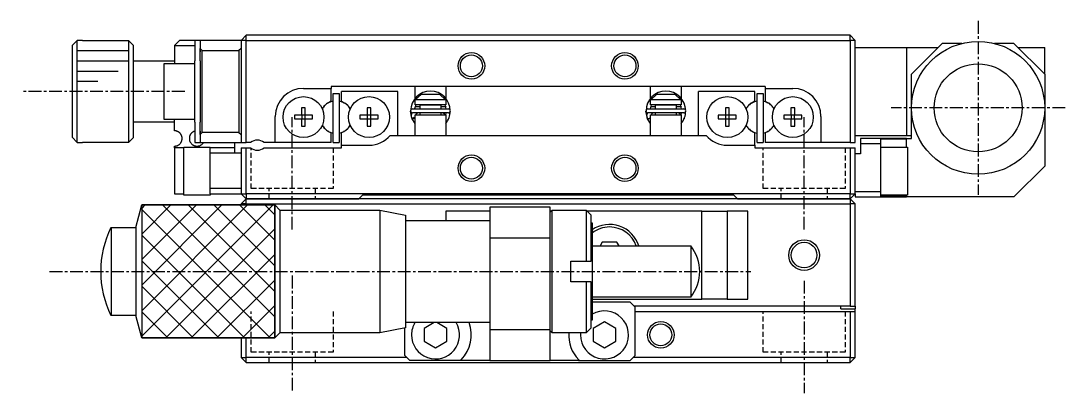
# Model space of a CAD drawing. Extents: x 10 to 454, y 10 to 251.
# Drawn here: x 272.2 to 374.2, y 25.9 to 62.3 of the extents above; entities that cross this region are included whole.
import ezdxf

# ---------------------------------------------------------------- set-up
doc = ezdxf.new("R2010")
doc.units = 0
doc.linetypes.add('CENTER', pattern=[2, 1.25, -0.25, 0.25, -0.25])
doc.linetypes.add('DASHED', pattern=[0.75, 0.5, -0.25])
doc.layers.get('0').update_dxf_attribs({"linetype": 'CONTINUOUS'})
doc.layers.add('CENTER', color=1, linetype='CENTER')

msp = doc.modelspace()

# ---------------------------------------------------------------- linework, layer by layer
at = {"color": 7, "linetype": 'CONTINUOUS'}
for p, q in [((277.69, 60.35), (277.19, 59.85)), ((278.19, 60.35), (277.69, 60.35)), ((277.69, 50.38), (277.69, 60.35)), ((278.19, 60.36), (278.19, 60.35)), ((278.19, 60.36), (282.69, 60.36)), ((282.69, 60.36), (282.69, 50.36)), ((282.69, 60.36), (283.19, 59.86)), ((287.19, 59.86), (287.69, 60.36)), ((289.19, 60.36), (287.69, 60.36)), ((289.69, 60.36), (289.19, 60.36)), ((289.19, 60.36), (289.19, 58.36)), ((293.69, 60.36), (289.69, 60.36)), ((289.69, 60.36), (289.69, 59.56)), ((293.69, 60.36), (294.19, 60.86)), ((294.19, 60.36), (293.69, 60.36)), ((293.69, 60.36), (293.69, 50.36)), ((294.19, 60.36), (294.19, 60.86)), ((353.19, 60.86), (294.19, 60.86)), ((294.19, 60.36), (353.19, 60.36)), ((294.19, 50.36), (294.19, 60.36)), ((353.19, 60.36), (353.19, 60.86)), ((353.69, 60.36), (353.19, 60.86)), ((353.19, 60.36), (353.19, 50.36)), ((353.69, 60.36), (353.19, 60.36)), ((353.69, 50.36), (353.69, 60.36)), ((277.19, 59.85), (277.19, 50.88)), ((283.19, 50.86), (283.19, 59.86)), ((287.19, 59.86), (289.19, 59.86)), ((287.19, 59.86), (287.19, 58.11)), ((289.89, 59.36), (289.69, 59.56)), ((289.69, 59.56), (289.69, 59.24)), ((289.69, 59.24), (289.69, 59.56)), ((289.69, 58.36), (289.69, 59.24)), ((289.89, 59.36), (293.49, 59.36)), ((289.89, 51.36), (289.89, 59.36)), ((293.69, 59.56), (293.49, 59.36)), ((293.49, 59.36), (293.49, 51.36)), ((353.69, 59.66), (358.69, 59.66)), ((358.69, 59.66), (358.69, 51.06)), ((358.69, 59.66), (361.79, 59.66)), ((359.19, 57.06), (362.19, 60.06)), ((364.09, 60.06), (362.19, 60.06)), ((369.19, 60.06), (367.29, 60.06)), ((369.19, 60.06), (372.19, 57.06)), ((369.59, 59.66), (372.19, 59.66)), ((372.19, 57.06), (372.19, 59.66)), ((283.19, 58.36), (287.19, 58.36)), ((289.19, 52.36), (289.19, 58.36)), ((289.69, 58.36), (289.69, 52.36)), ((286.19, 52.61), (286.19, 58.11)), ((286.19, 58.11), (289.19, 58.11)), ((359.19, 53.76), (359.19, 57.06)), ((372.19, 57.06), (372.19, 53.76)), ((299.79, 55.66), (302.49, 55.66)), ((302.49, 55.86), (302.49, 55.66)), ((344.89, 55.86), (302.49, 55.86)), ((302.49, 54.41), (302.49, 55.66)), ((302.69, 55.16), (303.29, 55.16)), ((302.69, 50.36), (302.69, 55.16)), ((303.29, 55.16), (303.29, 50.36)), ((308.99, 55.36), (303.49, 55.36)), ((303.49, 54.41), (303.49, 55.36)), ((308.99, 51.06), (308.99, 55.36)), ((310.69, 54.7), (310.69, 55.86)), ((313.69, 55.86), (313.69, 54.7)), ((333.69, 54.7), (333.69, 55.86)), ((336.69, 55.86), (336.69, 54.7)), ((343.89, 55.36), (338.39, 55.36)), ((338.39, 51.06), (338.39, 55.36)), ((343.89, 54.41), (343.89, 55.36)), ((344.09, 55.16), (344.69, 55.16)), ((344.09, 50.36), (344.09, 55.16)), ((344.69, 55.16), (344.69, 50.36)), ((344.89, 55.86), (344.89, 55.66)), ((344.89, 55.66), (347.59, 55.66)), ((344.89, 55.66), (344.89, 54.41)), ((302.49, 54.41), (302.23, 54.26)), ((303.49, 54.41), (303.75, 54.26)), ((310.75, 54.06), (310.64, 53.66)), ((310.69, 54.7), (310.69, 54.7)), ((310.69, 54.06), (310.69, 54.56)), ((310.69, 54.56), (310.74, 54.56)), ((313.69, 54.06), (310.69, 54.06)), ((311.19, 54.06), (310.69, 54.06)), ((311.27, 55.06), (310.74, 54.56)), ((310.74, 54.56), (313.63, 54.56)), ((313.19, 54.06), (311.19, 54.06)), ((311.19, 53.66), (311.19, 54.06)), ((311.19, 54.06), (313.19, 54.06)), ((313.1, 55.06), (311.27, 55.06)), ((313.63, 54.56), (313.1, 55.06)), ((313.11, 55.06), (313.1, 55.06)), ((313.69, 54.06), (313.19, 54.06)), ((313.19, 54.06), (313.19, 53.66)), ((313.73, 53.66), (313.62, 54.06)), ((313.63, 54.56), (313.69, 54.56)), ((313.69, 54.56), (313.69, 54.06)), ((333.75, 54.06), (333.64, 53.66)), ((333.69, 54.7), (333.69, 54.7)), ((333.69, 54.06), (333.69, 54.56)), ((333.69, 54.56), (333.74, 54.56)), ((334.19, 54.06), (333.69, 54.06)), ((336.69, 54.06), (333.69, 54.06)), ((334.27, 55.06), (333.74, 54.56)), ((333.74, 54.56), (336.63, 54.56)), ((336.19, 54.06), (334.19, 54.06)), ((334.19, 53.66), (334.19, 54.06)), ((334.19, 54.06), (336.19, 54.06)), ((336.1, 55.06), (334.27, 55.06)), ((336.63, 54.56), (336.1, 55.06)), ((336.11, 55.06), (336.1, 55.06)), ((336.69, 54.06), (336.19, 54.06)), ((336.19, 54.06), (336.19, 53.66)), ((336.73, 53.66), (336.62, 54.06)), ((336.63, 54.56), (336.69, 54.56)), ((336.69, 54.56), (336.69, 54.06)), ((343.89, 54.41), (343.63, 54.26)), ((344.89, 54.41), (345.15, 54.26)), ((298.9, 53.04), (298.9, 52.68)), ((299.61, 53.04), (298.9, 53.04)), ((299.97, 53.75), (299.61, 53.75)), ((299.61, 53.75), (299.61, 53.04)), ((299.62, 53.03), (299.61, 53.04)), ((299.96, 53.03), (299.97, 53.04)), ((299.97, 53.04), (299.97, 53.75)), ((300.67, 53.04), (299.97, 53.04)), ((300.67, 52.68), (300.67, 53.04)), ((305.3, 53.04), (305.3, 52.68)), ((306.01, 53.04), (305.3, 53.04)), ((306.37, 53.75), (306.01, 53.75)), ((306.01, 53.75), (306.01, 53.04)), ((306.02, 53.03), (306.01, 53.04)), ((306.36, 53.03), (306.37, 53.04)), ((306.37, 53.04), (306.37, 53.75)), ((307.07, 53.04), (306.37, 53.04)), ((307.07, 52.68), (307.07, 53.04)), ((310.38, 52.75), (310.24, 53.44)), ((310.34, 53.03), (310.35, 53.07)), ((310.35, 53.1), (310.36, 53.13)), ((310.35, 53.07), (310.35, 53.1)), ((310.36, 53.13), (310.37, 53.17)), ((310.37, 53.17), (310.38, 53.2)), ((310.38, 53.2), (310.39, 53.23)), ((310.39, 53.23), (310.41, 53.26)), ((310.41, 53.26), (310.41, 53.27)), ((310.44, 53.66), (313.94, 53.66)), ((313.94, 53.27), (310.44, 53.27)), ((310.69, 53.87), (310.69, 53.87)), ((310.69, 53.87), (310.69, 53.87)), ((310.69, 53.88), (310.69, 53.88)), ((310.69, 53.88), (310.69, 53.88)), ((310.69, 53.86), (310.69, 53.87)), ((311.19, 53.86), (310.69, 53.86)), ((310.69, 51.06), (310.69, 53.06)), ((310.69, 53.06), (313.69, 53.06)), ((310.76, 53.1), (310.75, 53.08)), ((310.75, 53.08), (310.75, 53.07)), ((310.75, 53.07), (310.75, 53.06)), ((310.77, 53.11), (310.76, 53.1)), ((310.78, 53.13), (310.77, 53.12)), ((310.77, 53.12), (310.77, 53.11)), ((310.79, 53.15), (310.78, 53.13)), ((310.8, 53.16), (310.79, 53.15)), ((310.81, 53.17), (310.8, 53.16)), ((310.82, 53.18), (310.81, 53.17)), ((310.83, 53.19), (310.82, 53.18)), ((310.84, 53.2), (310.83, 53.19)), ((310.86, 53.21), (310.84, 53.2)), ((310.87, 53.22), (310.86, 53.21)), ((310.88, 53.23), (310.87, 53.22)), ((310.89, 53.23), (310.88, 53.23)), ((310.91, 53.24), (310.89, 53.23)), ((310.92, 53.25), (310.91, 53.24)), ((310.93, 53.25), (310.92, 53.25)), ((310.95, 53.26), (310.93, 53.25)), ((310.96, 53.26), (310.95, 53.26)), ((310.98, 53.26), (310.96, 53.26)), ((310.99, 53.27), (310.98, 53.26)), ((311.01, 53.27), (310.99, 53.27)), ((311.02, 53.27), (311.01, 53.27)), ((311.04, 53.27), (311.02, 53.27)), ((311.19, 53.06), (311.19, 53.27)), ((313.69, 53.86), (313.19, 53.86)), ((313.19, 53.27), (313.19, 53.06)), ((313.34, 53.27), (313.33, 53.27)), ((313.36, 53.27), (313.34, 53.27)), ((313.37, 53.27), (313.36, 53.27)), ((313.39, 53.26), (313.37, 53.27)), ((313.4, 53.26), (313.39, 53.26)), ((313.41, 53.26), (313.4, 53.26)), ((313.43, 53.25), (313.41, 53.26)), ((313.44, 53.25), (313.43, 53.25)), ((313.46, 53.24), (313.44, 53.25)), ((313.47, 53.24), (313.46, 53.24)), ((313.48, 53.23), (313.47, 53.24)), ((313.5, 53.22), (313.48, 53.23)), ((313.51, 53.21), (313.5, 53.22)), ((313.52, 53.21), (313.51, 53.21)), ((313.53, 53.2), (313.52, 53.21)), ((313.55, 53.19), (313.53, 53.2)), ((313.56, 53.18), (313.55, 53.19)), ((313.57, 53.16), (313.56, 53.18)), ((313.58, 53.15), (313.57, 53.16)), ((313.58, 53.14), (313.58, 53.15)), ((313.59, 53.13), (313.58, 53.14)), ((313.6, 53.11), (313.59, 53.13)), ((313.61, 53.1), (313.6, 53.11)), ((313.61, 53.09), (313.61, 53.1)), ((313.62, 53.07), (313.61, 53.09)), ((313.62, 53.06), (313.62, 53.07)), ((313.69, 53.87), (313.69, 53.87)), ((313.69, 53.87), (313.69, 53.87)), ((313.69, 53.87), (313.69, 53.87)), ((313.69, 53.88), (313.69, 53.88)), ((313.69, 53.88), (313.69, 53.88)), ((313.69, 53.88), (313.69, 53.87)), ((313.69, 53.87), (313.69, 53.87)), ((313.69, 53.87), (313.69, 53.87)), ((313.69, 53.87), (313.69, 53.86)), ((313.69, 53.06), (313.73, 53.27)), ((313.69, 53.06), (313.69, 51.06)), ((313.69, 53.05), (313.69, 53.06)), ((333.38, 52.75), (333.24, 53.44)), ((333.34, 53.03), (333.35, 53.07)), ((333.35, 53.1), (333.36, 53.13)), ((333.35, 53.07), (333.35, 53.1)), ((333.36, 53.13), (333.37, 53.17)), ((333.37, 53.17), (333.38, 53.2)), ((333.38, 53.2), (333.39, 53.23)), ((333.39, 53.23), (333.41, 53.26)), ((333.41, 53.26), (333.41, 53.27)), ((333.44, 53.66), (336.94, 53.66)), ((336.94, 53.27), (333.44, 53.27)), ((333.69, 53.87), (333.69, 53.87)), ((333.69, 53.87), (333.69, 53.87)), ((333.69, 53.88), (333.69, 53.88)), ((333.69, 53.88), (333.69, 53.88)), ((333.69, 53.86), (333.69, 53.87)), ((334.19, 53.86), (333.69, 53.86)), ((333.69, 51.06), (333.69, 53.06)), ((333.69, 53.06), (336.69, 53.06)), ((333.76, 53.1), (333.75, 53.08)), ((333.75, 53.08), (333.75, 53.07)), ((333.75, 53.07), (333.75, 53.06)), ((333.77, 53.11), (333.76, 53.1)), ((333.78, 53.13), (333.77, 53.12)), ((333.77, 53.12), (333.77, 53.11)), ((333.79, 53.15), (333.78, 53.13)), ((333.8, 53.16), (333.79, 53.15)), ((333.81, 53.17), (333.8, 53.16)), ((333.82, 53.18), (333.81, 53.17)), ((333.83, 53.19), (333.82, 53.18)), ((333.84, 53.2), (333.83, 53.19)), ((333.86, 53.21), (333.84, 53.2)), ((333.87, 53.22), (333.86, 53.21)), ((333.88, 53.23), (333.87, 53.22)), ((333.89, 53.23), (333.88, 53.23)), ((333.91, 53.24), (333.89, 53.23)), ((333.92, 53.25), (333.91, 53.24)), ((333.93, 53.25), (333.92, 53.25)), ((333.95, 53.26), (333.93, 53.25)), ((333.96, 53.26), (333.95, 53.26)), ((333.98, 53.26), (333.96, 53.26)), ((333.99, 53.27), (333.98, 53.26)), ((334.01, 53.27), (333.99, 53.27)), ((334.02, 53.27), (334.01, 53.27)), ((334.04, 53.27), (334.02, 53.27)), ((334.19, 53.06), (334.19, 53.27)), ((336.69, 53.86), (336.19, 53.86)), ((336.19, 53.27), (336.19, 53.06)), ((336.34, 53.27), (336.33, 53.27)), ((336.36, 53.27), (336.34, 53.27)), ((336.37, 53.27), (336.36, 53.27)), ((336.39, 53.26), (336.37, 53.27)), ((336.4, 53.26), (336.39, 53.26)), ((336.41, 53.26), (336.4, 53.26)), ((336.43, 53.25), (336.41, 53.26)), ((336.44, 53.25), (336.43, 53.25)), ((336.46, 53.24), (336.44, 53.25)), ((336.47, 53.24), (336.46, 53.24)), ((336.48, 53.23), (336.47, 53.24)), ((336.5, 53.22), (336.48, 53.23)), ((336.51, 53.21), (336.5, 53.22)), ((336.52, 53.21), (336.51, 53.21)), ((336.53, 53.2), (336.52, 53.21)), ((336.55, 53.19), (336.53, 53.2)), ((336.56, 53.18), (336.55, 53.19)), ((336.57, 53.16), (336.56, 53.18)), ((336.58, 53.15), (336.57, 53.16)), ((336.58, 53.14), (336.58, 53.15)), ((336.59, 53.13), (336.58, 53.14)), ((336.6, 53.11), (336.59, 53.13)), ((336.61, 53.1), (336.6, 53.11)), ((336.61, 53.09), (336.61, 53.1)), ((336.62, 53.07), (336.61, 53.09)), ((336.62, 53.06), (336.62, 53.07)), ((336.69, 53.87), (336.69, 53.87)), ((336.69, 53.87), (336.69, 53.87)), ((336.69, 53.87), (336.69, 53.87)), ((336.69, 53.88), (336.69, 53.88)), ((336.69, 53.88), (336.69, 53.88)), ((336.69, 53.88), (336.69, 53.87)), ((336.69, 53.87), (336.69, 53.87)), ((336.69, 53.87), (336.69, 53.87)), ((336.69, 53.87), (336.69, 53.86)), ((336.69, 53.06), (336.73, 53.27)), ((336.69, 53.06), (336.69, 51.06)), ((336.69, 53.05), (336.69, 53.06)), ((340.3, 53.04), (340.3, 52.68)), ((341.01, 53.04), (340.3, 53.04)), ((341.37, 53.75), (341.01, 53.75)), ((341.01, 53.75), (341.01, 53.04)), ((341.02, 53.03), (341.01, 53.04)), ((341.36, 53.03), (341.37, 53.04)), ((341.37, 53.04), (341.37, 53.75)), ((342.07, 53.04), (341.37, 53.04)), ((342.07, 52.68), (342.07, 53.04)), ((346.7, 53.04), (346.7, 52.68)), ((347.41, 53.04), (346.7, 53.04)), ((347.77, 53.75), (347.41, 53.75)), ((347.41, 53.75), (347.41, 53.04)), ((347.42, 53.03), (347.41, 53.04)), ((347.76, 53.03), (347.77, 53.04)), ((347.77, 53.04), (347.77, 53.75)), ((348.47, 53.04), (347.77, 53.04)), ((348.47, 52.68), (348.47, 53.04)), ((359.19, 50.76), (359.19, 53.76)), ((372.19, 53.76), (372.19, 48.06)), ((287.19, 52.36), (283.19, 52.36)), ((289.19, 52.61), (286.19, 52.61)), ((287.19, 51.51), (287.19, 52.61)), ((289.19, 52.36), (289.19, 50.36)), ((289.69, 51.49), (289.69, 52.36)), ((297.04, 50.36), (297.04, 52.91)), ((298.9, 52.68), (299.61, 52.68)), ((299.62, 52.69), (299.61, 52.68)), ((299.61, 52.68), (299.61, 51.98)), ((299.62, 53.03), (299.62, 52.69)), ((299.96, 53.03), (299.62, 53.03)), ((299.62, 52.69), (299.96, 52.69)), ((299.96, 52.69), (299.96, 53.03)), ((299.96, 52.69), (299.97, 52.68)), ((299.97, 52.68), (300.67, 52.68)), ((299.97, 51.98), (299.97, 52.68)), ((305.3, 52.68), (306.01, 52.68)), ((306.02, 52.69), (306.01, 52.68)), ((306.01, 52.68), (306.01, 51.98)), ((306.02, 53.03), (306.02, 52.69)), ((306.36, 53.03), (306.02, 53.03)), ((306.02, 52.69), (306.36, 52.69)), ((306.36, 52.69), (306.36, 53.03)), ((306.36, 52.69), (306.37, 52.68)), ((306.37, 52.68), (307.07, 52.68)), ((306.37, 51.98), (306.37, 52.68)), ((310.34, 53), (310.34, 53.03)), ((310.34, 52.96), (310.34, 53)), ((310.34, 52.93), (310.34, 52.96)), ((310.35, 52.9), (310.34, 52.93)), ((310.35, 52.86), (310.35, 52.9)), ((310.36, 52.83), (310.35, 52.86)), ((310.36, 52.8), (310.36, 52.83)), ((310.37, 52.76), (310.36, 52.8)), ((310.39, 52.73), (310.37, 52.76)), ((310.4, 52.7), (310.39, 52.73)), ((310.4, 52.69), (310.69, 52.79)), ((310.69, 52.23), (310.4, 52.7)), ((310.4, 52.7), (310.4, 52.7)), ((310.4, 52.7), (310.4, 52.7)), ((310.4, 52.7), (310.4, 52.7)), ((310.4, 52.7), (310.41, 52.7)), ((310.4, 52.69), (310.4, 52.69)), ((310.41, 52.7), (310.41, 52.7)), ((310.41, 52.7), (310.42, 52.7)), ((310.42, 52.7), (310.42, 52.7)), ((310.42, 52.7), (310.43, 52.7)), ((310.43, 52.7), (310.44, 52.7)), ((310.44, 52.7), (310.45, 52.7)), ((310.45, 52.7), (310.46, 52.71)), ((310.46, 52.71), (310.47, 52.71)), ((310.47, 52.71), (310.48, 52.71)), ((310.48, 52.71), (310.5, 52.72)), ((310.5, 52.72), (310.51, 52.72)), ((310.51, 52.72), (310.52, 52.73)), ((310.52, 52.73), (310.54, 52.73)), ((310.54, 52.73), (310.55, 52.74)), ((310.55, 52.74), (310.57, 52.74)), ((310.57, 52.74), (310.58, 52.75)), ((310.58, 52.75), (310.59, 52.76)), ((310.59, 52.76), (310.61, 52.76)), ((310.61, 52.76), (310.62, 52.77)), ((310.62, 52.77), (310.64, 52.77)), ((310.64, 52.77), (310.65, 52.78)), ((310.65, 52.78), (310.66, 52.79)), ((310.66, 52.79), (310.67, 52.79)), ((310.67, 52.79), (310.69, 52.8)), ((313.99, 52.74), (313.97, 52.7)), ((313.97, 52.7), (313.97, 52.7)), ((313.97, 52.7), (313.97, 52.7)), ((313.97, 52.7), (313.97, 52.7)), ((313.97, 52.7), (313.97, 52.7)), ((313.97, 52.7), (313.97, 52.68)), ((314, 52.76), (313.99, 52.75)), ((313.99, 52.75), (313.99, 52.75)), ((313.99, 52.75), (313.99, 52.75)), ((313.99, 52.75), (313.99, 52.75)), ((313.99, 52.75), (313.99, 52.75)), ((313.99, 52.75), (313.99, 52.75)), ((313.99, 52.75), (313.99, 52.75)), ((313.99, 52.75), (313.99, 52.75)), ((313.99, 52.75), (313.99, 52.74)), ((313.99, 52.74), (313.99, 52.74)), ((313.99, 52.74), (313.99, 52.74)), ((314, 52.76), (314, 52.76)), ((314, 52.76), (314, 52.76)), ((333.34, 53), (333.34, 53.03)), ((333.34, 52.96), (333.34, 53)), ((333.34, 52.93), (333.34, 52.96)), ((333.35, 52.9), (333.34, 52.93)), ((333.35, 52.86), (333.35, 52.9)), ((333.36, 52.83), (333.35, 52.86)), ((333.36, 52.8), (333.36, 52.83)), ((333.37, 52.76), (333.36, 52.8)), ((333.39, 52.73), (333.37, 52.76)), ((333.4, 52.7), (333.39, 52.73)), ((333.4, 52.69), (333.69, 52.79)), ((333.69, 52.23), (333.4, 52.7)), ((333.4, 52.7), (333.4, 52.7)), ((333.4, 52.7), (333.4, 52.7)), ((333.4, 52.7), (333.4, 52.7)), ((333.4, 52.7), (333.41, 52.7)), ((333.41, 52.67), (333.4, 52.69)), ((333.41, 52.7), (333.41, 52.7)), ((333.41, 52.7), (333.42, 52.7)), ((333.42, 52.7), (333.42, 52.7)), ((333.42, 52.7), (333.43, 52.7)), ((333.43, 52.7), (333.44, 52.7)), ((333.44, 52.7), (333.45, 52.7)), ((333.45, 52.7), (333.46, 52.71)), ((333.46, 52.71), (333.47, 52.71)), ((333.47, 52.71), (333.48, 52.71)), ((333.48, 52.71), (333.5, 52.72)), ((333.5, 52.72), (333.51, 52.72)), ((333.51, 52.72), (333.52, 52.73)), ((333.52, 52.73), (333.54, 52.73)), ((333.54, 52.73), (333.55, 52.74)), ((333.55, 52.74), (333.57, 52.74)), ((333.57, 52.74), (333.58, 52.75)), ((333.58, 52.75), (333.59, 52.76)), ((333.59, 52.76), (333.61, 52.76)), ((333.61, 52.76), (333.62, 52.77)), ((333.62, 52.77), (333.64, 52.77)), ((333.64, 52.77), (333.65, 52.78)), ((333.65, 52.78), (333.66, 52.79)), ((333.66, 52.79), (333.67, 52.79)), ((333.67, 52.79), (333.69, 52.8)), ((336.97, 52.7), (336.96, 52.67)), ((336.99, 52.74), (336.97, 52.7)), ((336.97, 52.7), (336.97, 52.7)), ((336.97, 52.7), (336.97, 52.7)), ((336.97, 52.7), (336.97, 52.7)), ((336.97, 52.7), (336.97, 52.7)), ((337, 52.76), (336.99, 52.75)), ((336.99, 52.75), (336.99, 52.75)), ((336.99, 52.75), (336.99, 52.75)), ((336.99, 52.75), (336.99, 52.75)), ((336.99, 52.75), (336.99, 52.75)), ((336.99, 52.75), (336.99, 52.75)), ((336.99, 52.75), (336.99, 52.75)), ((336.99, 52.75), (336.99, 52.75)), ((336.99, 52.75), (336.99, 52.74)), ((336.99, 52.74), (336.99, 52.74)), ((336.99, 52.74), (336.99, 52.74)), ((337, 52.76), (337, 52.76)), ((337, 52.76), (337, 52.76)), ((340.3, 52.68), (341.01, 52.68)), ((341.02, 52.69), (341.01, 52.68)), ((341.01, 52.68), (341.01, 51.98)), ((341.36, 53.03), (341.02, 53.03)), ((341.02, 53.03), (341.02, 52.69)), ((341.02, 52.69), (341.36, 52.69)), ((341.36, 52.69), (341.36, 53.03)), ((341.36, 52.69), (341.37, 52.68)), ((341.37, 52.68), (342.07, 52.68)), ((341.37, 51.98), (341.37, 52.68)), ((346.7, 52.68), (347.41, 52.68)), ((347.42, 52.69), (347.41, 52.68)), ((347.41, 52.68), (347.41, 51.98)), ((347.76, 53.03), (347.42, 53.03)), ((347.42, 53.03), (347.42, 52.69)), ((347.42, 52.69), (347.76, 52.69)), ((347.76, 52.69), (347.76, 53.03)), ((347.76, 52.69), (347.77, 52.68)), ((347.77, 52.68), (348.47, 52.68)), ((347.77, 51.98), (347.77, 52.68)), ((350.34, 52.91), (350.34, 50.36)), ((287.22, 51.51), (287.19, 51.51)), ((287.25, 51.51), (287.22, 51.51)), ((287.29, 51.51), (287.25, 51.51)), ((287.32, 51.5), (287.29, 51.51)), ((287.35, 51.5), (287.32, 51.5)), ((287.38, 51.49), (287.35, 51.5)), ((287.4, 51.48), (287.38, 51.49)), ((287.43, 51.47), (287.4, 51.48)), ((287.46, 51.46), (287.43, 51.47)), ((287.48, 51.45), (287.46, 51.46)), ((287.51, 51.44), (287.48, 51.45)), ((287.53, 51.43), (287.51, 51.44)), ((287.56, 51.42), (287.53, 51.43)), ((287.57, 51.41), (287.56, 51.42)), ((287.59, 51.4), (287.57, 51.41)), ((287.61, 51.38), (287.59, 51.4)), ((287.63, 51.37), (287.61, 51.38)), ((287.65, 51.36), (287.63, 51.37)), ((287.67, 51.34), (287.65, 51.36)), ((287.69, 51.32), (287.67, 51.34)), ((287.71, 51.3), (287.69, 51.32)), ((287.73, 51.28), (287.71, 51.3)), ((287.75, 51.26), (287.73, 51.28)), ((287.77, 51.24), (287.75, 51.26)), ((287.79, 51.21), (287.77, 51.24)), ((287.8, 51.19), (287.79, 51.21)), ((287.82, 51.16), (287.8, 51.19)), ((287.84, 51.13), (287.82, 51.16)), ((287.85, 51.11), (287.84, 51.13)), ((287.87, 51.08), (287.85, 51.11)), ((287.88, 51.05), (287.87, 51.08)), ((287.89, 51.02), (287.88, 51.05)), ((287.9, 50.99), (287.89, 51.02)), ((288.68, 51.03), (288.67, 51)), ((288.7, 51.06), (288.68, 51.03)), ((288.71, 51.08), (288.7, 51.06)), ((288.72, 51.11), (288.71, 51.08)), ((288.73, 51.14), (288.72, 51.11)), ((288.75, 51.17), (288.73, 51.14)), ((288.77, 51.2), (288.75, 51.17)), ((288.79, 51.22), (288.77, 51.2)), ((288.81, 51.24), (288.79, 51.22)), ((288.82, 51.26), (288.81, 51.24)), ((288.84, 51.28), (288.82, 51.26)), ((288.86, 51.3), (288.84, 51.28)), ((288.88, 51.32), (288.86, 51.3)), ((288.91, 51.34), (288.88, 51.32)), ((288.93, 51.36), (288.91, 51.34)), ((288.95, 51.38), (288.93, 51.36)), ((288.97, 51.39), (288.95, 51.38)), ((289, 51.4), (288.97, 51.39)), ((289.02, 51.42), (289, 51.4)), ((289.04, 51.43), (289.02, 51.42)), ((289.06, 51.44), (289.04, 51.43)), ((289.09, 51.45), (289.06, 51.44)), ((289.11, 51.46), (289.09, 51.45)), ((289.13, 51.47), (289.11, 51.46)), ((289.16, 51.48), (289.13, 51.47)), ((289.19, 51.49), (289.16, 51.48)), ((289.69, 51.16), (289.69, 51.49)), ((289.69, 51.49), (289.69, 51.16)), ((289.69, 51.16), (289.89, 51.36)), ((289.69, 51.16), (289.69, 50.36)), ((293.49, 51.36), (289.89, 51.36)), ((293.49, 51.36), (293.69, 51.16)), ((299.61, 51.98), (299.97, 51.98)), ((302.23, 51.46), (302.49, 51.31)), ((302.49, 50.36), (302.49, 51.31)), ((303.75, 51.46), (303.49, 51.31)), ((303.49, 50.11), (303.49, 51.31)), ((306.01, 51.98), (306.37, 51.98)), ((308.26, 51.06), (311.11, 51.06)), ((311.11, 51.06), (313.26, 51.06)), ((313.26, 51.06), (334.11, 51.06)), ((334.11, 51.06), (336.26, 51.06)), ((336.26, 51.06), (339.11, 51.06)), ((341.01, 51.98), (341.37, 51.98)), ((343.63, 51.46), (343.89, 51.31)), ((343.89, 50.11), (343.89, 51.31)), ((345.15, 51.46), (344.89, 51.31)), ((344.89, 51.31), (344.89, 50.36)), ((347.41, 51.98), (347.77, 51.98)), ((353.69, 51.06), (358.69, 51.06)), ((358.69, 51.06), (359.19, 51.06)), ((277.19, 50.88), (277.69, 50.38)), ((277.69, 50.38), (278.19, 50.38)), ((278.19, 50.38), (278.19, 50.36)), ((282.69, 50.36), (278.19, 50.36)), ((283.19, 50.86), (282.69, 50.36)), ((287.19, 49.86), (287.19, 50.01)), ((287.19, 50.01), (287.2, 50.01)), ((287.2, 50.01), (287.21, 50.01)), ((287.21, 50.01), (287.22, 50.01)), ((287.22, 50.01), (287.23, 50.02)), ((287.23, 50.02), (287.24, 50.02)), ((287.24, 50.02), (287.26, 50.02)), ((287.26, 50.02), (287.27, 50.02)), ((287.27, 50.02), (287.28, 50.02)), ((287.28, 50.02), (287.3, 50.02)), ((287.3, 50.02), (287.32, 50.03)), ((287.32, 50.03), (287.34, 50.03)), ((287.34, 50.03), (287.35, 50.03)), ((287.35, 50.03), (287.37, 50.04)), ((287.37, 50.04), (287.39, 50.04)), ((287.39, 50.04), (287.41, 50.05)), ((287.41, 50.05), (287.44, 50.06)), ((287.44, 50.06), (287.46, 50.07)), ((287.46, 50.07), (287.49, 50.08)), ((287.49, 50.08), (287.52, 50.09)), ((287.52, 50.09), (287.56, 50.11)), ((287.56, 50.11), (287.6, 50.14)), ((287.6, 50.14), (287.64, 50.17)), ((287.64, 50.17), (287.67, 50.19)), ((287.67, 50.19), (287.71, 50.22)), ((287.71, 50.22), (287.74, 50.26)), ((287.74, 50.26), (287.77, 50.29)), ((287.77, 50.29), (287.8, 50.33)), ((287.8, 50.33), (287.82, 50.37)), ((287.82, 50.37), (287.85, 50.41)), ((287.85, 50.41), (287.87, 50.45)), ((287.87, 50.45), (287.89, 50.5)), ((287.89, 50.5), (287.9, 50.55)), ((287.91, 50.96), (287.9, 50.99)), ((287.9, 50.55), (287.92, 50.6)), ((287.92, 50.93), (287.91, 50.96)), ((287.93, 50.89), (287.92, 50.93)), ((287.92, 50.63), (287.93, 50.67)), ((287.92, 50.6), (287.92, 50.63)), ((287.93, 50.85), (287.93, 50.89)), ((287.93, 50.8), (287.93, 50.85)), ((287.94, 50.76), (287.93, 50.8)), ((287.93, 50.73), (287.94, 50.76)), ((287.93, 50.7), (287.93, 50.73)), ((287.93, 50.67), (287.93, 50.7)), ((288.65, 50.89), (288.64, 50.85)), ((288.64, 50.85), (288.64, 50.82)), ((288.64, 50.82), (288.64, 50.79)), ((288.64, 50.79), (288.64, 50.74)), ((288.64, 50.74), (288.64, 50.7)), ((288.64, 50.7), (288.64, 50.66)), ((288.64, 50.66), (288.65, 50.62)), ((288.66, 50.96), (288.65, 50.93)), ((288.65, 50.93), (288.65, 50.89)), ((288.65, 50.62), (288.66, 50.58)), ((288.67, 51), (288.66, 50.96)), ((288.66, 50.58), (288.67, 50.54)), ((288.67, 50.54), (288.68, 50.5)), ((288.68, 50.5), (288.7, 50.46)), ((288.7, 50.46), (288.72, 50.41)), ((288.72, 50.41), (288.75, 50.37)), ((288.75, 50.37), (288.77, 50.33)), ((288.77, 50.33), (288.81, 50.29)), ((288.81, 50.29), (288.84, 50.25)), ((288.84, 50.25), (288.87, 50.22)), ((288.87, 50.22), (288.91, 50.18)), ((288.91, 50.18), (288.96, 50.15)), ((288.96, 50.15), (288.98, 50.13)), ((288.98, 50.13), (289.01, 50.11)), ((289.01, 50.11), (289.04, 50.1)), ((289.04, 50.1), (289.08, 50.08)), ((289.08, 50.08), (289.09, 50.07)), ((289.09, 50.07), (289.11, 50.07)), ((289.11, 50.07), (289.14, 50.06)), ((289.14, 50.06), (289.16, 50.05)), ((289.16, 50.05), (289.19, 50.04)), ((289.19, 50.36), (289.69, 50.36)), ((289.19, 50.04), (289.2, 50.04)), ((289.2, 50.04), (289.22, 50.03)), ((289.22, 50.03), (289.23, 50.03)), ((289.23, 50.03), (289.24, 50.03)), ((289.24, 50.03), (289.26, 50.03)), ((289.26, 50.03), (289.27, 50.02)), ((289.27, 50.02), (289.29, 50.02)), ((289.29, 50.02), (289.3, 50.02)), ((289.3, 50.02), (289.32, 50.02)), ((289.32, 50.02), (289.33, 50.02)), ((289.33, 50.02), (289.34, 50.02)), ((289.34, 50.02), (289.35, 50.01)), ((289.35, 50.01), (289.36, 50.01)), ((289.36, 50.01), (289.37, 50.01)), ((289.37, 50.01), (289.38, 50.01)), ((289.38, 50.01), (289.4, 50.01)), ((289.4, 50.01), (289.41, 50.01)), ((289.41, 50.01), (289.42, 50.01)), ((289.42, 50.01), (289.44, 50.02)), ((289.44, 50.02), (289.45, 50.02)), ((289.45, 50.02), (289.46, 50.02)), ((289.46, 50.02), (289.48, 50.02)), ((289.48, 50.02), (289.49, 50.02)), ((289.49, 50.02), (289.51, 50.02)), ((289.51, 50.02), (289.53, 50.03)), ((289.53, 50.03), (289.55, 50.03)), ((289.55, 50.03), (289.56, 50.04)), ((289.56, 50.04), (289.58, 50.04)), ((289.58, 50.04), (289.6, 50.04)), ((289.6, 50.04), (289.62, 50.05)), ((289.62, 50.05), (289.65, 50.06)), ((289.65, 50.06), (289.67, 50.07)), ((289.67, 50.07), (289.7, 50.08)), ((289.69, 50.36), (293.69, 50.36)), ((289.7, 50.08), (289.72, 50.1)), ((289.72, 50.1), (289.75, 50.11)), ((289.75, 50.11), (289.78, 50.13)), ((289.78, 50.13), (289.81, 50.14)), ((289.81, 50.14), (289.85, 50.17)), ((289.85, 50.17), (289.89, 50.21)), ((289.89, 50.21), (289.92, 50.24)), ((289.92, 50.24), (289.96, 50.28)), ((289.96, 50.28), (289.99, 50.32)), ((289.99, 50.32), (290.02, 50.36)), ((290.02, 50.36), (290.02, 50.36)), ((293.09, 49.86), (293.09, 50.36)), ((293.69, 50.36), (294.19, 50.36)), ((294.62, 50.36), (294.19, 50.36)), ((297.04, 50.36), (295.95, 50.36)), ((302.49, 50.36), (297.04, 50.36)), ((302.69, 50.36), (303.29, 50.36)), ((303.49, 50.11), (306.19, 50.11)), ((303.49, 49.86), (303.49, 50.11)), ((341.19, 50.11), (343.89, 50.11)), ((343.89, 50.11), (343.89, 49.86)), ((344.09, 50.36), (344.69, 50.36)), ((350.34, 50.36), (344.89, 50.36)), ((353.19, 50.36), (350.34, 50.36)), ((353.19, 50.36), (353.69, 50.36)), ((356.19, 50.76), (354.19, 50.76)), ((354.19, 50.76), (354.19, 50.26)), ((354.19, 50.26), (356.19, 50.26)), ((354.19, 50.26), (354.19, 49.26)), ((356.19, 50.26), (356.19, 50.76)), ((358.69, 50.76), (356.19, 50.76)), ((356.19, 50.72), (358.69, 50.72)), ((356.19, 45.56), (356.19, 50.26)), ((358.69, 50.72), (358.69, 50.76)), ((358.69, 50.76), (359.19, 50.76)), ((358.69, 49.91), (358.69, 50.72)), ((287.19, 49.86), (287.19, 45.36)), ((288.09, 49.86), (287.19, 49.86)), ((288.09, 45.21), (288.09, 49.91)), ((288.09, 49.91), (290.69, 49.91)), ((290.69, 49.91), (290.69, 49.86)), ((293.09, 49.86), (290.69, 49.86)), ((290.69, 49.36), (290.69, 49.86)), ((290.69, 49.36), (293.09, 49.36)), ((290.69, 45.86), (290.69, 49.36)), ((293.09, 49.36), (293.09, 49.86)), ((293.09, 49.36), (293.69, 49.36)), ((293.69, 49.86), (293.69, 45.36)), ((293.69, 49.86), (294.19, 49.86)), ((294.19, 45.36), (294.19, 49.86)), ((294.19, 49.86), (294.62, 49.86)), ((295.95, 49.86), (303.49, 49.86)), ((343.89, 49.86), (353.19, 49.86)), ((353.19, 49.86), (353.19, 45.36)), ((353.19, 49.86), (353.69, 49.86)), ((353.69, 45.36), (353.69, 49.86)), ((354.19, 49.26), (353.69, 49.26)), ((356.19, 49.91), (358.79, 49.91)), ((358.79, 49.91), (358.79, 47.56)), ((372.19, 48.06), (369.19, 45.06)), ((358.79, 47.56), (358.79, 45.21)), ((287.19, 45.36), (288.09, 45.36)), ((290.69, 45.21), (288.09, 45.21)), ((293.69, 45.86), (290.69, 45.86)), ((290.69, 45.36), (290.69, 45.86)), ((290.69, 45.36), (290.69, 45.21)), ((290.69, 45.36), (293.69, 45.36)), ((293.69, 45.36), (294.19, 45.36)), ((293.69, 45.36), (294.19, 44.86)), ((353.19, 45.36), (294.19, 45.36)), ((294.19, 45.36), (294.19, 44.86)), ((305.54, 45.21), (305.19, 44.86)), ((341.84, 45.21), (305.54, 45.21)), ((342.19, 44.86), (341.84, 45.21)), ((353.19, 44.86), (353.19, 45.36)), ((353.19, 45.36), (353.69, 45.36)), ((353.19, 44.86), (353.69, 45.36)), ((356.19, 45.56), (353.69, 45.56)), ((353.69, 45.36), (353.69, 45.06)), ((353.69, 45.06), (356.19, 45.06)), ((356.19, 45.06), (356.19, 45.56)), ((358.79, 45.21), (356.19, 45.21)), ((358.69, 45.13), (356.19, 45.13)), ((356.19, 45.06), (358.69, 45.06)), ((358.69, 45.13), (358.69, 45.21)), ((358.69, 45.06), (358.69, 45.13)), ((369.19, 45.06), (358.69, 45.06)), ((283.4, 42.06), (283.99, 44.26)), ((296.99, 44.26), (283.99, 44.26)), ((283.99, 44.26), (283.99, 31.26)), ((293.69, 44.36), (294.19, 44.86)), ((294.19, 44.36), (293.69, 44.36)), ((293.69, 44.36), (293.69, 44.26)), ((353.19, 44.86), (294.19, 44.86)), ((294.19, 44.36), (294.19, 44.86)), ((294.19, 44.86), (305.19, 44.86)), ((294.19, 44.36), (353.19, 44.36)), ((294.19, 44.26), (294.19, 44.36)), ((296.99, 44.26), (297.49, 43.76)), ((296.99, 31.26), (296.99, 44.26)), ((323.89, 44.06), (317.99, 44.06)), ((317.99, 44.06), (317.99, 41.06)), ((323.89, 41.06), (323.89, 44.06)), ((342.19, 44.86), (353.19, 44.86)), ((353.19, 44.86), (353.19, 44.36)), ((353.19, 44.86), (353.69, 44.36)), ((353.19, 44.36), (353.19, 34.36)), ((353.69, 44.36), (353.19, 44.36)), ((353.69, 34.36), (353.69, 44.36)), ((297.49, 43.76), (297.49, 31.76)), ((297.49, 43.76), (307.24, 43.76)), ((307.24, 43.76), (307.24, 31.76)), ((307.24, 43.76), (309.74, 43.26)), ((309.74, 43.26), (309.74, 32.26)), ((313.69, 43.66), (313.69, 42.76)), ((317.99, 43.66), (313.69, 43.66)), ((323.89, 43.56), (324.09, 43.76)), ((323.99, 43.66), (323.89, 43.66)), ((324.09, 37.76), (324.09, 43.76)), ((324.09, 43.76), (327.39, 43.76)), ((327.39, 43.76), (327.39, 38.76)), ((327.39, 43.76), (327.89, 43.26)), ((338.69, 43.66), (327.49, 43.66)), ((327.89, 38.76), (327.89, 43.26)), ((338.69, 43.66), (341.19, 43.66)), ((338.69, 35.06), (338.69, 43.66)), ((341.19, 43.66), (341.19, 35.06)), ((343.19, 43.66), (341.19, 43.66)), ((343.19, 35.06), (343.19, 43.66)), ((280.99, 42.06), (280.99, 33.46)), ((280.99, 42.06), (283.4, 42.06)), ((283.4, 42.06), (283.4, 33.46)), ((309.74, 42.76), (317.99, 42.76)), ((327.89, 42.51), (327.99, 42.51)), ((327.99, 42.51), (327.99, 33.01)), ((317.99, 41.06), (323.89, 41.06)), ((317.99, 41.06), (317.99, 32.06)), ((323.89, 32.06), (323.89, 41.06)), ((327.99, 40.26), (337.61, 40.26)), ((328.96, 40.61), (328.76, 40.26)), ((330.41, 40.61), (328.96, 40.61)), ((330.61, 40.26), (330.41, 40.61)), ((337.61, 40.26), (337.61, 35.26)), ((325.89, 38.76), (327.39, 38.76)), ((325.89, 36.76), (325.89, 38.76)), ((327.39, 38.76), (327.89, 38.76)), ((324.09, 31.76), (324.09, 37.76)), ((327.39, 36.76), (325.89, 36.76)), ((327.39, 36.76), (327.39, 31.76)), ((327.89, 36.76), (327.39, 36.76)), ((327.89, 32.26), (327.89, 36.76)), ((337.61, 35.26), (327.99, 35.26)), ((327.99, 35.06), (338.69, 35.06)), ((331.69, 34.76), (327.99, 34.76)), ((331.69, 34.76), (332.19, 34.26)), ((341.19, 35.06), (338.69, 35.06)), ((341.19, 35.06), (343.19, 35.06)), ((353.19, 34.36), (332.09, 34.36)), ((332.19, 29.56), (332.19, 34.26)), ((332.19, 33.86), (353.19, 33.86)), ((352.29, 34.11), (352.29, 34.36)), ((352.29, 34.11), (353.69, 34.11)), ((353.19, 34.36), (353.69, 34.36)), ((353.19, 33.86), (353.19, 29.36)), ((353.19, 33.86), (353.69, 33.86)), ((353.69, 34.36), (353.69, 34.11)), ((353.69, 33.86), (353.69, 34.11)), ((353.69, 29.36), (353.69, 33.86)), ((283.4, 33.46), (280.99, 33.46)), ((283.99, 31.26), (283.4, 33.46)), ((317.99, 32.76), (309.74, 32.76)), ((312.56, 32.76), (311.59, 32.2)), ((313.79, 32.2), (312.81, 32.76)), ((327.99, 33.01), (327.89, 33.01)), ((329.19, 32.83), (328.09, 32.2)), ((330.29, 32.2), (329.19, 32.83)), ((297.49, 31.76), (296.99, 31.26)), ((307.24, 31.76), (297.49, 31.76)), ((309.74, 32.26), (307.24, 31.76)), ((309.69, 29.56), (309.69, 32.25)), ((311.59, 32.2), (311.59, 30.93)), ((313.79, 30.93), (313.79, 32.2)), ((323.89, 32.06), (317.99, 32.06)), ((317.99, 32.06), (317.99, 29.06)), ((323.89, 29.06), (323.89, 32.06)), ((324.09, 31.76), (323.89, 31.96)), ((327.39, 31.76), (324.09, 31.76)), ((327.89, 32.26), (327.39, 31.76)), ((328.09, 32.2), (328.09, 30.93)), ((330.29, 30.93), (330.29, 32.2)), ((283.99, 31.26), (296.99, 31.26)), ((293.69, 31.26), (293.69, 29.36)), ((294.19, 29.36), (294.19, 31.26)), ((311.59, 30.93), (312.69, 30.29)), ((312.69, 30.29), (313.79, 30.93)), ((328.09, 30.93), (329.19, 30.29)), ((329.19, 30.29), (330.29, 30.93)), ((293.69, 29.36), (294.19, 29.36)), ((294.19, 28.86), (293.69, 29.36)), ((294.19, 28.86), (294.19, 29.36)), ((309.89, 29.36), (294.19, 29.36)), ((294.19, 28.86), (353.19, 28.86)), ((310.19, 29.06), (309.69, 29.56)), ((315.23, 29.06), (310.19, 29.06)), ((315.23, 29.06), (315.2, 29.13)), ((317.99, 29.06), (315.23, 29.06)), ((317.99, 29.06), (323.89, 29.06)), ((326.64, 29.06), (323.89, 29.06)), ((326.67, 29.13), (326.64, 29.06)), ((326.64, 29.06), (331.69, 29.06)), ((332.19, 29.56), (331.69, 29.06)), ((353.19, 29.36), (331.99, 29.36)), ((353.19, 28.86), (353.19, 29.36)), ((353.19, 29.36), (353.69, 29.36)), ((353.19, 28.86), (353.69, 29.36))]:
    msp.add_line(p, q, dxfattribs=at)
at = {"color": 3, "linetype": 'CONTINUOUS'}
for p, q in [((277.69, 59.36), (282.69, 59.36)), ((277.69, 58.36), (282.69, 58.36)), ((277.69, 57.36), (281.69, 57.36)), ((277.69, 56.36), (279.69, 56.36)), ((310.6, 52.81), (310.4, 52.7)), ((336.97, 52.71), (336.97, 52.7)), ((283.99, 44.26), (283.99, 31.26)), ((283.99, 44.26), (296.99, 44.26)), ((296.83, 44.26), (283.99, 31.42)), ((294.33, 44.26), (283.99, 33.92)), ((291.83, 44.26), (283.99, 36.42)), ((289.33, 44.26), (283.99, 38.92)), ((286.83, 44.26), (283.99, 41.42)), ((284.33, 44.26), (283.99, 43.92)), ((296.99, 33.31), (286.03, 44.26)), ((296.99, 35.81), (288.53, 44.26)), ((296.99, 38.31), (291.03, 44.26)), ((296.99, 40.81), (293.53, 44.26)), ((296.99, 43.31), (296.03, 44.26)), ((296.99, 44.26), (296.99, 31.26)), ((296.53, 31.26), (283.99, 43.81)), ((296.99, 41.92), (286.33, 31.26)), ((294.03, 31.26), (283.99, 41.31)), ((291.53, 31.26), (283.99, 38.81)), ((296.99, 39.42), (288.83, 31.26)), ((296.99, 36.92), (291.33, 31.26)), ((289.03, 31.26), (283.99, 36.31)), ((286.53, 31.26), (283.99, 33.81)), ((296.99, 34.42), (293.83, 31.26)), ((296.99, 31.92), (296.33, 31.26)), ((284.03, 31.26), (283.99, 31.31)), ((296.99, 31.26), (283.99, 31.26))]:
    msp.add_line(p, q, dxfattribs=at)
at = {"color": 3, "linetype": 'DASHED'}
for p, q in [((294.69, 45.86), (294.69, 49.81)), ((302.69, 49.86), (302.69, 45.86)), ((344.69, 45.86), (344.69, 49.86)), ((352.69, 49.86), (352.69, 45.86)), ((302.69, 45.86), (294.69, 45.86)), ((296.44, 44.86), (296.44, 45.86)), ((300.94, 45.86), (300.94, 44.86)), ((352.69, 45.86), (344.69, 45.86)), ((346.44, 44.86), (346.44, 45.86)), ((350.94, 45.86), (350.94, 44.86)), ((294.69, 29.86), (294.69, 33.86)), ((302.69, 33.86), (302.69, 29.86)), ((344.69, 29.86), (344.69, 33.86)), ((352.69, 33.86), (352.69, 29.86)), ((302.69, 29.86), (294.69, 29.86)), ((296.44, 28.86), (296.44, 29.86)), ((300.94, 29.86), (300.94, 28.86)), ((352.69, 29.86), (344.69, 29.86)), ((346.44, 28.86), (346.44, 29.86)), ((350.94, 29.86), (350.94, 28.86))]:
    msp.add_line(p, q, dxfattribs=at)
at = {"color": 7, "linetype": 'CONTINUOUS'}
for centre, radius in [((365.69, 53.76), 6.5), ((316.19, 57.86), 1.07), ((331.19, 57.86), 1.07), ((365.69, 53.76), 4.3), ((299.79, 52.86), 2), ((306.19, 52.86), 2), ((341.19, 52.86), 2), ((347.59, 52.86), 2), ((316.19, 47.86), 1.07), ((331.19, 47.86), 1.07), ((348.69, 39.36), 1.25), ((334.69, 31.56), 1.07)]:
    msp.add_circle(centre, radius, dxfattribs=at)
at = {"color": 3, "linetype": 'CONTINUOUS'}
for centre, radius in [((316.19, 57.86), 1.3), ((331.19, 57.86), 1.3), ((316.19, 47.86), 1.3), ((331.19, 47.86), 1.3), ((348.69, 39.36), 1.5), ((334.69, 31.56), 1.3)]:
    msp.add_circle(centre, radius, dxfattribs=at)
at = {"color": 7, "linetype": 'CONTINUOUS'}
for centre, radius, start, end in [((299.79, 52.91), 2.75, 90, 180), ((312.19, 53.46), 1.94, 0.742, 179.3277), ((335.19, 53.46), 1.94, 0.742, 179.3277), ((347.59, 52.91), 2.75, 0, 90), ((302.99, 52.86), 1.59, 100.8931, 134.9998), ((303.1, 52.75), 1.75, 120, 135), ((302.99, 52.86), 1.59, 44.9998, 79.107), ((302.87, 52.75), 1.75, 45, 60), ((344.39, 52.86), 1.59, 100.8931, 134.9998), ((344.5, 52.75), 1.75, 120, 135), ((344.39, 52.86), 1.59, 44.9998, 79.107), ((344.27, 52.75), 1.75, 45, 60), ((303.1, 52.75), 1.75, 135, 148.1185), ((302.99, 52.86), 1.59, 134.9998, 149.5668), ((302.99, 52.86), 1.59, 30.4333, 44.9998), ((302.87, 52.75), 1.75, 31.8815, 45), ((310.44, 53.46), 0.195, 90, 270), ((312.18, 53.47), 1.95, 320.5709, 359.2256), ((313.94, 53.46), 0.195, 270, 90), ((333.44, 53.46), 0.195, 90, 270), ((335.18, 53.47), 1.95, 320.5709, 359.2256), ((336.94, 53.46), 0.195, 270, 90), ((344.5, 52.75), 1.75, 135, 148.1185), ((344.39, 52.86), 1.59, 134.9998, 149.5668), ((344.39, 52.86), 1.59, 30.4333, 44.9998), ((344.27, 52.75), 1.75, 31.8815, 45), ((303.1, 52.98), 1.75, 211.8815, 225), ((302.99, 52.86), 1.59, 210.4332, 225.0002), ((302.99, 52.86), 1.59, 315.0002, 329.5667), ((302.87, 52.98), 1.75, 315, 328.1185), ((344.5, 52.98), 1.75, 211.8815, 225), ((344.39, 52.86), 1.59, 210.4332, 225.0002), ((344.39, 52.86), 1.59, 315.0002, 329.5667), ((344.27, 52.98), 1.75, 315, 328.1185), ((303.1, 52.98), 1.75, 225, 240), ((302.99, 52.86), 1.59, 225.0002, 259.1069), ((302.99, 52.86), 1.59, 280.893, 315.0002), ((302.87, 52.98), 1.75, 300, 315), ((306.19, 52.86), 2.75, 270, 319.1148), ((341.19, 52.86), 2.75, 220.8852, 270), ((344.5, 52.98), 1.75, 225, 240), ((344.39, 52.86), 1.59, 225.0002, 259.1069), ((344.39, 52.86), 1.59, 280.893, 315.0002), ((344.27, 52.98), 1.75, 300, 315), ((295.29, 49.61), 1, 48.5904, 131.4096), ((295.29, 50.61), 1, 228.5904, 311.4096), ((289.73, 37.76), 9.75, 153.8162, 206.1838), ((329.69, 39.36), 3, 17.4575, 124.5181), ((329.69, 39.36), 2.75, 90, 128.1835), ((329.69, 39.36), 2.75, 19.1032, 90), ((334.49, 37.76), 4, 321.3178, 38.6822), ((329.19, 31.56), 2.35, 180, 120.7064), ((312.69, 31.56), 2.35, 180, 30.7064), ((312.69, 31.56), 2.35, 149.2936, 180), ((312.69, 31.56), 3.5, 316.011, 20.051), ((329.19, 31.56), 3.5, 176.7242, 223.989), ((329.19, 31.56), 2.35, 175.1179, 180)]:
    msp.add_arc(centre, radius, start, end, dxfattribs=at)
at = {"layer": 'CENTER', "color": 1, "linetype": 'CENTER'}
for p, q in [((365.69, 62.26), (365.69, 45.26)), ((288.19, 55.36), (272.19, 55.36)), ((374.19, 53.76), (357.19, 53.76)), ((298.69, 41.86), (298.69, 52.86)), ((348.69, 41.86), (348.69, 52.86)), ((274.99, 37.76), (343.49, 37.76)), ((298.69, 37.36), (298.69, 25.86)), ((348.69, 36.86), (348.69, 25.86))]:
    msp.add_line(p, q, dxfattribs=at)

doc.saveas('drawing.dxf')
